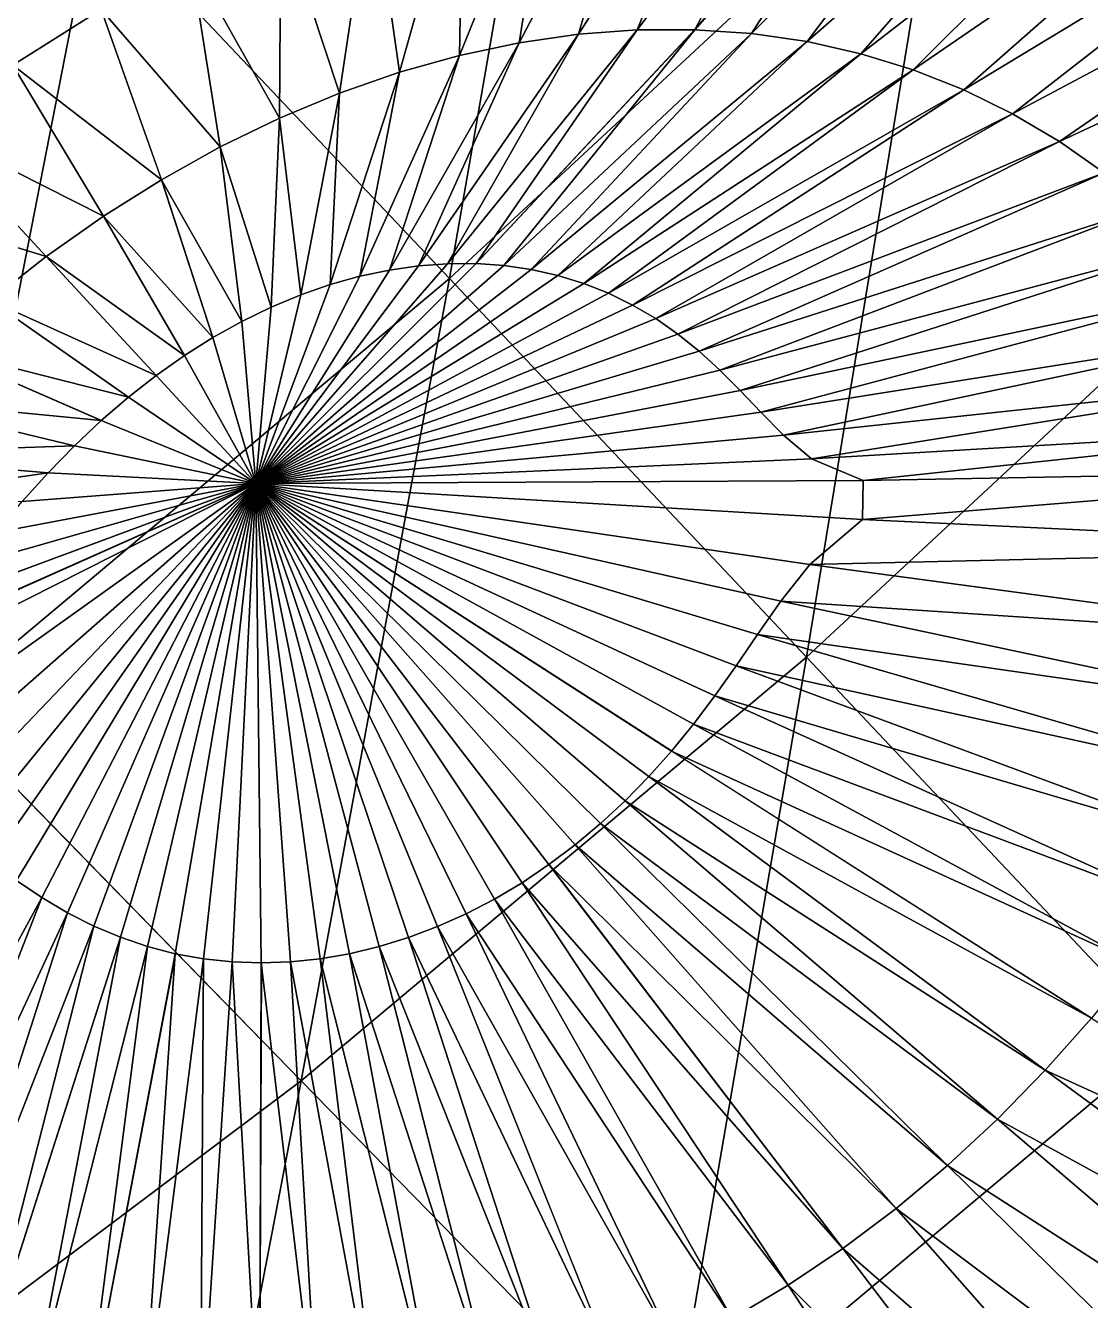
# Model space of a CAD drawing. Extents: x -232 to 179, y -162 to 161.
# Drawn here: x 91.35 to 101.9, y -105.93 to -93.3 of the extents above; entities that cross this region are included whole.
import ezdxf

# ---------------------------------------------------------------- set-up
doc = ezdxf.new("R2010")
doc.units = 0
doc.header["$MEASUREMENT"] = 0

msp = doc.modelspace()

# ---------------------------------------------------------------- linework, layer by layer
for points in [[(103.92757, -95.062164, -646.03925), (105.17738, -86.41623, -653.92737), (100.45252, -91.2535, -654.11), (100.45262, -91.2534, -654.1098599999999)], [(95.55118, -95.80376, -654.0285), (96.998634, -87.48229, -661.9869), (92.03923, -92.08645, -661.9045), (92.03933, -92.08635, -661.90436)], [(96.998634, -87.48229, -661.9869), (95.55118, -95.80376, -654.0285), (100.45252, -91.2535, -654.11), (100.45262, -91.2534, -654.1098599999999)], [(88.54777, -88.39488, -669.60406), (86.9055, -96.388275, -661.5502299999999), (92.03923, -92.08645, -661.9045), (92.03933, -92.08635, -661.90436)], [(97.41099, -93.33999, -519.8845), (98.38784, -90.944885, -515.7180000000001), (99.27242, -90.878784, -516.17017), (99.27252, -90.878685, -516.1700400000001)], [(99.27242, -90.878784, -516.17017), (97.983475, -93.33774, -520.20056), (97.41099, -93.33999, -519.8845), (97.41109, -93.33989, -519.8844)], [(97.983475, -93.33774, -520.20056), (99.27242, -90.878784, -516.17017), (100.143745, -90.87536, -516.65125), (100.143845, -90.87526, -516.6511)], [(100.143745, -90.87536, -516.65125), (98.54518, -93.376526, -520.5344), (97.983475, -93.33774, -520.20056), (97.983574, -93.33764000000001, -520.2004400000001)], [(98.54518, -93.376526, -520.5344), (100.143745, -90.87536, -516.65125), (100.99865, -90.934395, -517.1594), (100.99875, -90.934296, -517.1593)], [(100.99865, -90.934395, -517.1594), (99.09415, -93.45607, -520.8849), (98.54518, -93.376526, -520.5344), (98.54528, -93.37643, -520.5343)], [(99.09415, -93.45607, -520.8849), (100.99865, -90.934395, -517.1594), (101.83416, -91.05545, -517.69275), (101.83426, -91.05535, -517.6926)], [(96.82978, -93.38342, -519.5874), (97.49325, -91.07366, -515.2966299999999), (98.38784, -90.944885, -515.7180000000001), (98.38794, -90.944786, -515.7179)], [(98.38784, -90.944885, -515.7180000000001), (97.41099, -93.33999, -519.8845), (96.82978, -93.38342, -519.5874), (96.82988, -93.38332, -519.5873)], [(101.83416, -91.05545, -517.69275), (99.62857, -93.57591, -521.2506), (99.09415, -93.45607, -520.8849), (99.094246, -93.45597, -520.88477)], [(99.62857, -93.57591, -521.2506), (101.83416, -91.05545, -517.69275), (102.64754, -91.237854, -518.2493), (102.64764, -91.237755, -518.2492)], [(96.242, -93.46803, -519.31055), (96.59198, -91.26491, -514.9078), (97.49325, -91.07366, -515.2966299999999), (97.49335, -91.07356, -515.2965)], [(97.49325, -91.07366, -515.2966299999999), (96.82978, -93.38342, -519.5874), (96.242, -93.46803, -519.31055), (96.24209599999999, -93.46793000000001, -519.3104)], [(99.08978, -99.55341999999999, -645.9588), (100.45252, -91.2535, -654.11), (95.55118, -95.80376, -654.0285), (95.55128, -95.80366, -654.0284)], [(95.64983000000001, -93.59369000000001, -519.05505), (95.68736, -91.51819, -514.553), (96.59198, -91.26491, -514.9078), (96.59208000000001, -91.26481, -514.90765)], [(96.59198, -91.26491, -514.9078), (96.242, -93.46803, -519.31055), (95.64983000000001, -93.59369000000001, -519.05505), (95.64993, -93.59359, -519.05493)], [(100.45252, -91.2535, -654.11), (99.08978, -99.55341999999999, -645.9588), (103.92757, -95.062164, -646.03925), (103.927666, -95.062065, -646.0391)], [(102.64754, -91.237854, -518.2493), (100.146866, -93.73549, -521.6304), (99.62857, -93.57591, -521.2506), (99.62867, -93.57581, -521.2505)], [(100.146866, -93.73549, -521.6304), (102.64754, -91.237854, -518.2493), (103.43638, -91.48073000000001, -518.8274), (103.43648, -91.48063, -518.8273)], [(95.05546, -93.7601, -518.8219), (94.78269, -91.83289, -514.2337), (95.68736, -91.51819, -514.553), (95.68746, -91.51809, -514.55286)], [(95.68736, -91.51819, -514.553), (95.64983000000001, -93.59369000000001, -519.05505), (95.05546, -93.7601, -518.8219), (95.05556, -93.76, -518.8218)], [(103.43638, -91.48073000000001, -518.8274), (100.64773, -93.93406999999999, -522.0231), (100.146866, -93.73549, -521.6304), (100.146965, -93.73539, -521.63025)], [(100.64773, -93.93406999999999, -522.0231), (103.43638, -91.48073000000001, -518.8274), (104.19868, -91.78296, -519.42505), (104.19878, -91.78286, -519.4249)], [(104.19868, -91.78296, -519.42505), (101.13023, -94.170784, -522.42773), (100.64773, -93.93406999999999, -522.0231), (100.64783, -93.93397, -522.02295)], [(101.13023, -94.170784, -522.42773), (104.19868, -91.78296, -519.42505), (104.93304, -92.14323399999999, -520.0409), (104.933136, -92.143135, -520.0408)], [(94.46106, -93.96688, -518.6122), (93.88117, -92.20824, -513.9513), (94.78269, -91.83289, -514.2337), (94.78279, -91.83279399999999, -514.2336)], [(94.78269, -91.83289, -514.2337), (95.05546, -93.7601, -518.8219), (94.46106, -93.96688, -518.6122), (94.46115999999999, -93.96678, -518.6120599999999)], [(90.22428000000001, -92.066696, -508.63367), (92.09949, -93.136986, -513.5016), (91.224594, -93.68822, -513.3358), (91.22469, -93.68812, -513.3357)], [(90.477554, -100.05522, -653.6784700000001), (92.03923, -92.08645, -661.9045), (86.9055, -96.388275, -661.5502299999999), (86.9056, -96.388176, -661.5501)], [(92.03923, -92.08645, -661.9045), (90.477554, -100.05522, -653.6784700000001), (95.55118, -95.80376, -654.0285), (95.55128, -95.80366, -654.0284)], [(104.93304, -92.14323399999999, -520.0409), (101.59399, -94.44463, -522.8435), (101.13023, -94.170784, -522.42773), (101.13033, -94.17068499999999, -522.4276)], [(101.59399, -94.44463, -522.8435), (104.93304, -92.14323399999999, -520.0409), (105.63886, -92.56003, -520.67365), (105.63896, -92.55993000000001, -520.6735)], [(93.86872, -94.21349000000001, -518.42664), (92.98583, -92.64329000000001, -513.707), (93.88117, -92.20824, -513.9513), (93.88127, -92.20814, -513.9512)], [(93.88117, -92.20824, -513.9513), (94.46106, -93.96688, -518.6122), (93.86872, -94.21349000000001, -518.42664), (93.86882, -94.213394, -518.4265)], [(105.63886, -92.56003, -520.67365), (102.03937, -94.75448, -523.2699), (101.59399, -94.44463, -522.8435), (101.594086, -94.44453399999999, -522.8434)], [(93.28045, -94.49934, -518.2661), (92.09949, -93.136986, -513.5016), (92.98583, -92.64329000000001, -513.707), (92.98593000000001, -92.64319, -513.70685)], [(92.98583, -92.64329000000001, -513.707), (93.86872, -94.21349000000001, -518.42664), (93.28045, -94.49934, -518.2661), (93.28055, -94.49924, -518.266)], [(92.69808, -94.823715, -518.1311), (91.224594, -93.68822, -513.3358), (92.09949, -93.136986, -513.5016), (92.09959, -93.13689000000001, -513.50146)], [(92.09949, -93.136986, -513.5016), (93.28045, -94.49934, -518.2661), (92.69808, -94.823715, -518.1311), (92.69818000000001, -94.823616, -518.131)], [(95.53236, -95.65599, -523.6195700000001), (96.82978, -93.38342, -519.5874), (97.41099, -93.33999, -519.8845), (97.41109, -93.33989, -519.8844)], [(97.41099, -93.33999, -519.8845), (95.81465, -95.65488, -523.7754), (95.53236, -95.65599, -523.6195700000001), (95.532455, -95.65589, -523.61945)], [(95.81465, -95.65488, -523.7754), (97.41099, -93.33999, -519.8845), (97.983475, -93.33774, -520.20056), (97.983574, -93.33764000000001, -520.2004400000001)], [(97.983475, -93.33774, -520.20056), (96.09161999999999, -95.67399999999999, -523.94006), (95.81465, -95.65488, -523.7754), (95.81475, -95.65478, -523.77527)], [(96.09161999999999, -95.67399999999999, -523.94006), (97.983475, -93.33774, -520.20056), (98.54518, -93.376526, -520.5344), (98.54528, -93.37643, -520.5343)], [(94.95594, -95.71913, -523.33655), (95.64983000000001, -93.59369000000001, -519.05505), (96.242, -93.46803, -519.31055), (96.24209599999999, -93.46793000000001, -519.3104)], [(96.242, -93.46803, -519.31055), (95.24577, -95.67741, -523.4731), (94.95594, -95.71913, -523.33655), (94.95604, -95.71903, -523.3364)], [(95.24577, -95.67741, -523.4731), (96.242, -93.46803, -519.31055), (96.82978, -93.38342, -519.5874), (96.82988, -93.38332, -519.5873)], [(96.82978, -93.38342, -519.5874), (95.53236, -95.65599, -523.6195700000001), (95.24577, -95.67741, -523.4731), (95.24587, -95.67730999999999, -523.47296)], [(98.54518, -93.376526, -520.5344), (96.36231, -95.71323000000001, -524.11285), (96.09161999999999, -95.67399999999999, -523.94006), (96.09172, -95.67390400000001, -523.9399400000001)], [(96.36231, -95.71323000000001, -524.11285), (98.54518, -93.376526, -520.5344), (99.09415, -93.45607, -520.8849), (99.094246, -93.45597, -520.88477)], [(99.09415, -93.45607, -520.8849), (96.62583000000001, -95.77232, -524.29315), (96.36231, -95.71323000000001, -524.11285), (96.36241, -95.71313, -524.1127299999999)], [(96.62583000000001, -95.77232, -524.29315), (99.09415, -93.45607, -520.8849), (99.62857, -93.57591, -521.2506), (99.62867, -93.57581, -521.2505)], [(94.66395, -95.78109, -523.2106), (95.05546, -93.7601, -518.8219), (95.64983000000001, -93.59369000000001, -519.05505), (95.64993, -93.59359, -519.05493)], [(95.64983000000001, -93.59369000000001, -519.05505), (94.95594, -95.71913, -523.33655), (94.66395, -95.78109, -523.2106), (94.66405, -95.78099, -523.21045)], [(99.62857, -93.57591, -521.2506), (96.8814, -95.85100600000001, -524.48047), (96.62583000000001, -95.77232, -524.29315), (96.62593000000001, -95.772224, -524.293)], [(96.8814, -95.85100600000001, -524.48047), (99.62857, -93.57591, -521.2506), (100.146866, -93.73549, -521.6304), (100.146965, -93.73539, -521.63025)], [(92.123245, -95.1859, -518.0222), (90.363174, -94.29587, -513.21027), (91.224594, -93.68822, -513.3358), (91.22469, -93.68812, -513.3357)], [(91.224594, -93.68822, -513.3358), (92.69808, -94.823715, -518.1311), (92.123245, -95.1859, -518.0222), (92.12334399999999, -95.1858, -518.0221)], [(94.37086500000001, -95.86314399999999, -523.0956), (94.46106, -93.96688, -518.6122), (95.05546, -93.7601, -518.8219), (95.05556, -93.76, -518.8218)], [(95.05546, -93.7601, -518.8219), (94.66395, -95.78109, -523.2106), (94.37086500000001, -95.86314399999999, -523.0956), (94.370964, -95.863045, -523.09546)], [(100.146866, -93.73549, -521.6304), (97.12836999999999, -95.94893, -524.6741), (96.8814, -95.85100600000001, -524.48047), (96.8815, -95.85091, -524.48035)], [(97.12836999999999, -95.94893, -524.6741), (100.146866, -93.73549, -521.6304), (100.64773, -93.93406999999999, -522.0231), (100.64783, -93.93397, -522.02295)], [(94.07777, -95.9651, -522.9922), (93.86872, -94.21349000000001, -518.42664), (94.46106, -93.96688, -518.6122), (94.46115999999999, -93.96678, -518.6120599999999)], [(94.46106, -93.96688, -518.6122), (94.37086500000001, -95.86314399999999, -523.0956), (94.07777, -95.9651, -522.9922), (94.077866, -95.96500400000001, -522.99207)], [(100.64773, -93.93406999999999, -522.0231), (97.366295, -96.06565, -524.8736), (97.12836999999999, -95.94893, -524.6741), (97.12847, -95.94883, -524.67395)], [(97.366295, -96.06565, -524.8736), (100.64773, -93.93406999999999, -522.0231), (101.13023, -94.170784, -522.42773), (101.13033, -94.17068499999999, -522.4276)], [(93.78569, -96.08671, -522.9007), (93.28045, -94.49934, -518.2661), (93.86872, -94.21349000000001, -518.42664), (93.86882, -94.213394, -518.4265)], [(93.86872, -94.21349000000001, -518.42664), (94.07777, -95.9651, -522.9922), (93.78569, -96.08671, -522.9007), (93.78579, -96.08661, -522.9006)], [(101.13023, -94.170784, -522.42773), (97.59496999999999, -96.20068, -525.0786), (97.366295, -96.06565, -524.8736), (97.366394, -96.06555, -524.8735)], [(97.59496999999999, -96.20068, -525.0786), (101.13023, -94.170784, -522.42773), (101.59399, -94.44463, -522.8435), (101.594086, -94.44453399999999, -522.8434)], [(91.55726, -95.585144, -517.9397), (89.51661, -94.95888000000001, -513.125), (90.363174, -94.29587, -513.21027), (90.36327, -94.29576999999999, -513.21014)], [(90.363174, -94.29587, -513.21027), (92.123245, -95.1859, -518.0222), (91.55726, -95.585144, -517.9397), (91.55736, -95.585045, -517.9396)], [(101.59399, -94.44463, -522.8435), (97.81458, -96.35346, -525.2889), (97.59496999999999, -96.20068, -525.0786), (97.59506999999999, -96.20058399999999, -525.0785)], [(97.81458, -96.35346, -525.2889), (101.59399, -94.44463, -522.8435), (102.03937, -94.75448, -523.2699), (102.03947, -94.75438, -523.2698)], [(93.49562, -96.22765, -522.8215299999999), (92.69808, -94.823715, -518.1311), (93.28045, -94.49934, -518.2661), (93.28055, -94.49924, -518.266)], [(93.28045, -94.49934, -518.2661), (93.78569, -96.08671, -522.9007), (93.49562, -96.22765, -522.8215299999999), (93.49571999999999, -96.227554, -522.8214)], [(93.20846, -96.3876, -522.755), (92.123245, -95.1859, -518.0222), (92.69808, -94.823715, -518.1311), (92.69818000000001, -94.823616, -518.131)], [(92.69808, -94.823715, -518.1311), (93.49562, -96.22765, -522.8215299999999), (93.20846, -96.3876, -522.755), (93.20855999999999, -96.387505, -522.7549)], [(102.03937, -94.75448, -523.2699), (98.0259, -96.52336, -525.50446), (97.81458, -96.35346, -525.2889), (97.81468000000001, -96.35336, -525.2887599999999)], [(98.0259, -96.52336, -525.50446), (102.03937, -94.75448, -523.2699), (102.46793, -95.09903, -523.70703), (102.46803, -95.09893000000001, -523.7069)], [(89.51661, -94.95888000000001, -513.125), (91.55726, -95.585144, -517.9397), (91.00103, -96.02077, -517.88367), (91.00113, -96.02067, -517.88354)], [(102.46793, -95.09903, -523.70703), (98.23063, -96.70964000000001, -525.7258), (98.0259, -96.52336, -525.50446), (98.02600000000001, -96.52326, -525.50433)], [(98.23063, -96.70964000000001, -525.7258), (102.46793, -95.09903, -523.70703), (102.88311, -95.4768, -524.15607), (102.88321, -95.4767, -524.15594)], [(102.66181, -103.34276, -637.6759), (103.92757, -95.062164, -646.03925), (99.08978, -99.55341999999999, -645.9588), (99.08988000000001, -99.55332, -645.9587)], [(92.92501, -96.56619, -522.7013), (91.55726, -95.585144, -517.9397), (92.123245, -95.1859, -518.0222), (92.12334399999999, -95.1858, -518.0221)], [(92.123245, -95.1859, -518.0222), (93.20846, -96.3876, -522.755), (92.92501, -96.56619, -522.7013), (92.92511, -96.56609, -522.7012)], [(102.88311, -95.4768, -524.15607), (98.432106, -96.9114, -525.9544), (98.23063, -96.70964000000001, -525.7258), (98.23073000000001, -96.70954, -525.7257)], [(98.432106, -96.9114, -525.9544), (102.88311, -95.4768, -524.15607), (103.29172, -95.88599, -524.6196), (103.29182, -95.88589, -524.6195)], [(92.64593, -96.76306, -522.6606), (91.00103, -96.02077, -517.88367), (91.55726, -95.585144, -517.9397), (91.55736, -95.585045, -517.9396)], [(91.55726, -95.585144, -517.9397), (92.92501, -96.56619, -522.7013), (92.64593, -96.76306, -522.6606), (92.64603000000001, -96.76295999999999, -522.66046)], [(93.63396, -97.83473000000001, -527.38086), (95.53236, -95.65599, -523.6195700000001), (95.81465, -95.65488, -523.7754), (95.81475, -95.65478, -523.77527)], [(93.63396, -97.83473000000001, -527.38086), (95.81465, -95.65488, -523.7754), (96.09161999999999, -95.67399999999999, -523.94006), (96.09172, -95.67390400000001, -523.9399400000001)], [(95.81465, -95.65488, -523.7754), (93.63396, -97.83473000000001, -527.38086), (93.63396, -97.83473000000001, -527.38086), (93.634056, -97.83463, -527.3807400000001)], [(93.63396, -97.83473000000001, -527.38086), (95.24577, -95.67741, -523.4731), (95.53236, -95.65599, -523.6195700000001), (95.532455, -95.65589, -523.61945)], [(95.53236, -95.65599, -523.6195700000001), (93.63396, -97.83473000000001, -527.38086), (93.63396, -97.83473000000001, -527.38086), (93.634056, -97.83463, -527.3807400000001)], [(93.63396, -97.83473000000001, -527.38086), (96.09161999999999, -95.67399999999999, -523.94006), (96.36231, -95.71323000000001, -524.11285), (96.36241, -95.71313, -524.1127299999999)], [(96.09161999999999, -95.67399999999999, -523.94006), (93.63396, -97.83473000000001, -527.38086), (93.63396, -97.83473000000001, -527.38086), (93.634056, -97.83463, -527.3807400000001)], [(93.63396, -97.83473000000001, -527.38086), (94.95594, -95.71913, -523.33655), (95.24577, -95.67741, -523.4731), (95.24587, -95.67730999999999, -523.47296)], [(95.24577, -95.67741, -523.4731), (93.63396, -97.83473000000001, -527.38086), (93.63396, -97.83473000000001, -527.38086), (93.634056, -97.83463, -527.3807400000001)], [(93.63396, -97.83473000000001, -527.38086), (96.36231, -95.71323000000001, -524.11285), (96.62583000000001, -95.77232, -524.29315), (96.62593000000001, -95.772224, -524.293)], [(96.36231, -95.71323000000001, -524.11285), (93.63396, -97.83473000000001, -527.38086), (93.63396, -97.83473000000001, -527.38086), (93.634056, -97.83463, -527.3807400000001)], [(93.63396, -97.83473000000001, -527.38086), (94.66395, -95.78109, -523.2106), (94.95594, -95.71913, -523.33655), (94.95604, -95.71903, -523.3364)], [(94.95594, -95.71913, -523.33655), (93.63396, -97.83473000000001, -527.38086), (93.63396, -97.83473000000001, -527.38086), (93.634056, -97.83463, -527.3807400000001)], [(94.08195, -103.749756, -645.6133), (95.55118, -95.80376, -654.0285), (90.477554, -100.05522, -653.6784700000001), (90.47765, -100.05512, -653.67834)], [(93.63396, -97.83473000000001, -527.38086), (96.62583000000001, -95.77232, -524.29315), (96.8814, -95.85100600000001, -524.48047), (96.8815, -95.85091, -524.48035)], [(96.62583000000001, -95.77232, -524.29315), (93.63396, -97.83473000000001, -527.38086), (93.63396, -97.83473000000001, -527.38086), (93.634056, -97.83463, -527.3807400000001)], [(93.63396, -97.83473000000001, -527.38086), (94.37086500000001, -95.86314399999999, -523.0956), (94.66395, -95.78109, -523.2106), (94.66405, -95.78099, -523.21045)], [(94.66395, -95.78109, -523.2106), (93.63396, -97.83473000000001, -527.38086), (93.63396, -97.83473000000001, -527.38086), (93.634056, -97.83463, -527.3807400000001)], [(93.63396, -97.83473000000001, -527.38086), (96.8814, -95.85100600000001, -524.48047), (97.12836999999999, -95.94893, -524.6741), (97.12847, -95.94883, -524.67395)], [(96.8814, -95.85100600000001, -524.48047), (93.63396, -97.83473000000001, -527.38086), (93.63396, -97.83473000000001, -527.38086), (93.634056, -97.83463, -527.3807400000001)], [(93.63396, -97.83473000000001, -527.38086), (94.07777, -95.9651, -522.9922), (94.37086500000001, -95.86314399999999, -523.0956), (94.370964, -95.863045, -523.09546)], [(94.37086500000001, -95.86314399999999, -523.0956), (93.63396, -97.83473000000001, -527.38086), (93.63396, -97.83473000000001, -527.38086), (93.634056, -97.83463, -527.3807400000001)], [(95.55118, -95.80376, -654.0285), (94.08195, -103.749756, -645.6133), (99.08978, -99.55341999999999, -645.9588), (99.08988000000001, -99.55332, -645.9587)], [(93.63396, -97.83473000000001, -527.38086), (97.12836999999999, -95.94893, -524.6741), (97.366295, -96.06565, -524.8736), (97.366394, -96.06555, -524.8735)], [(97.12836999999999, -95.94893, -524.6741), (93.63396, -97.83473000000001, -527.38086), (93.63396, -97.83473000000001, -527.38086), (93.634056, -97.83463, -527.3807400000001)], [(93.63396, -97.83473000000001, -527.38086), (93.78569, -96.08671, -522.9007), (94.07777, -95.9651, -522.9922), (94.077866, -95.96500400000001, -522.99207)], [(94.07777, -95.9651, -522.9922), (93.63396, -97.83473000000001, -527.38086), (93.63396, -97.83473000000001, -527.38086), (93.634056, -97.83463, -527.3807400000001)], [(103.29172, -95.88599, -524.6196), (98.63699, -97.12744, -526.1932), (98.432106, -96.9114, -525.9544), (98.43220500000001, -96.9113, -525.9543)], [(98.63699, -97.12744, -526.1932), (103.29172, -95.88599, -524.6196), (103.70723, -96.32411, -525.1038), (103.70733, -96.32401, -525.1037)], [(92.37165999999999, -96.97787, -522.63293), (90.45488, -96.49221999999999, -517.854), (91.00103, -96.02077, -517.88367), (91.00113, -96.02067, -517.88354)], [(91.00103, -96.02077, -517.88367), (92.64593, -96.76306, -522.6606), (92.37165999999999, -96.97787, -522.63293), (92.37176, -96.97776999999999, -522.6328)], [(93.63396, -97.83473000000001, -527.38086), (93.49562, -96.22765, -522.8215299999999), (93.78569, -96.08671, -522.9007), (93.78579, -96.08661, -522.9006)], [(93.63396, -97.83473000000001, -527.38086), (97.366295, -96.06565, -524.8736), (97.59496999999999, -96.20068, -525.0786), (97.59506999999999, -96.20058399999999, -525.0785)], [(97.366295, -96.06565, -524.8736), (93.63396, -97.83473000000001, -527.38086), (93.63396, -97.83473000000001, -527.38086), (93.634056, -97.83463, -527.3807400000001)], [(93.78569, -96.08671, -522.9007), (93.63396, -97.83473000000001, -527.38086), (93.63396, -97.83473000000001, -527.38086), (93.634056, -97.83463, -527.3807400000001)], [(93.63396, -97.83473000000001, -527.38086), (93.20846, -96.3876, -522.755), (93.49562, -96.22765, -522.8215299999999), (93.49571999999999, -96.227554, -522.8214)], [(93.49562, -96.22765, -522.8215299999999), (93.63396, -97.83473000000001, -527.38086), (93.63396, -97.83473000000001, -527.38086), (93.634056, -97.83463, -527.3807400000001)], [(93.63396, -97.83473000000001, -527.38086), (97.59496999999999, -96.20068, -525.0786), (97.81458, -96.35346, -525.2889), (97.81468000000001, -96.35336, -525.2887599999999)], [(97.59496999999999, -96.20068, -525.0786), (93.63396, -97.83473000000001, -527.38086), (93.63396, -97.83473000000001, -527.38086), (93.634056, -97.83463, -527.3807400000001)], [(93.63396, -97.83473000000001, -527.38086), (97.81458, -96.35346, -525.2889), (98.0259, -96.52336, -525.50446), (98.02600000000001, -96.52326, -525.50433)], [(97.81458, -96.35346, -525.2889), (93.63396, -97.83473000000001, -527.38086), (93.63396, -97.83473000000001, -527.38086), (93.634056, -97.83463, -527.3807400000001)], [(103.70723, -96.32411, -525.1038), (98.85967, -97.35563, -526.4488), (98.63699, -97.12744, -526.1932), (98.63709, -97.12734, -526.19305)], [(98.85967, -97.35563, -526.4488), (103.70723, -96.32411, -525.1038), (104.15883, -96.78689, -525.62225), (104.15893, -96.78679, -525.62213)], [(92.10235, -97.210335, -522.61835), (89.91826, -96.99918000000001, -517.85016), (90.45488, -96.49221999999999, -517.854), (90.45498, -96.49212, -517.8539)], [(90.45488, -96.49221999999999, -517.854), (92.37165999999999, -96.97787, -522.63293), (92.10235, -97.210335, -522.61835), (92.10245, -97.210236, -522.6182)], [(93.63396, -97.83473000000001, -527.38086), (92.92501, -96.56619, -522.7013), (93.20846, -96.3876, -522.755), (93.20855999999999, -96.387505, -522.7549)], [(93.20846, -96.3876, -522.755), (93.63396, -97.83473000000001, -527.38086), (93.63396, -97.83473000000001, -527.38086), (93.634056, -97.83463, -527.3807400000001)], [(93.63396, -97.83473000000001, -527.38086), (92.64593, -96.76306, -522.6606), (92.92501, -96.56619, -522.7013), (92.92511, -96.56609, -522.7012)], [(92.92501, -96.56619, -522.7013), (93.63396, -97.83473000000001, -527.38086), (93.63396, -97.83473000000001, -527.38086), (93.634056, -97.83463, -527.3807400000001)], [(93.63396, -97.83473000000001, -527.38086), (98.0259, -96.52336, -525.50446), (98.23063, -96.70964000000001, -525.7258), (98.23073000000001, -96.70954, -525.7257)], [(98.0259, -96.52336, -525.50446), (93.63396, -97.83473000000001, -527.38086), (93.63396, -97.83473000000001, -527.38086), (93.634056, -97.83463, -527.3807400000001)], [(93.63396, -97.83473000000001, -527.38086), (98.23063, -96.70964000000001, -525.7258), (98.432106, -96.9114, -525.9544), (98.43220500000001, -96.9113, -525.9543)], [(98.23063, -96.70964000000001, -525.7258), (93.63396, -97.83473000000001, -527.38086), (93.63396, -97.83473000000001, -527.38086), (93.634056, -97.83463, -527.3807400000001)], [(93.63396, -97.83473000000001, -527.38086), (92.37165999999999, -96.97787, -522.63293), (92.64593, -96.76306, -522.6606), (92.64603000000001, -96.76295999999999, -522.66046)], [(92.64593, -96.76306, -522.6606), (93.63396, -97.83473000000001, -527.38086), (93.63396, -97.83473000000001, -527.38086), (93.634056, -97.83463, -527.3807400000001)], [(104.15883, -96.78689, -525.62225), (99.13838, -97.59047, -526.7394), (98.85967, -97.35563, -526.4488), (98.85977, -97.35553, -526.44867)], [(99.13838, -97.59047, -526.7394), (104.15883, -96.78689, -525.62225), (104.72405, -97.263145, -526.2115), (104.72415, -97.26305, -526.21136)], [(91.837746, -97.46030999999999, -522.61646), (89.38936, -97.54182, -517.8713), (89.91826, -96.99918000000001, -517.85016), (89.91835999999999, -96.999084, -517.85004)], [(89.91826, -96.99918000000001, -517.85016), (92.10235, -97.210335, -522.61835), (91.837746, -97.46030999999999, -522.61646), (91.837845, -97.46021, -522.61633)], [(93.63396, -97.83473000000001, -527.38086), (92.10235, -97.210335, -522.61835), (92.37165999999999, -96.97787, -522.63293), (92.37176, -96.97776999999999, -522.6328)], [(92.37165999999999, -96.97787, -522.63293), (93.63396, -97.83473000000001, -527.38086), (93.63396, -97.83473000000001, -527.38086), (93.634056, -97.83463, -527.3807400000001)], [(93.63395, -97.83473000000001, -527.38086), (98.432106, -96.9114, -525.9544), (98.63699, -97.12744, -526.1932), (98.63709, -97.12734, -526.19305)], [(98.432106, -96.9114, -525.9544), (93.63395, -97.83473000000001, -527.38086), (93.63396, -97.83473000000001, -527.38086), (93.634056, -97.83463, -527.3807400000001)], [(93.63395, -97.83473000000001, -527.38086), (98.63699, -97.12744, -526.1932), (98.85967, -97.35563, -526.4488), (98.85977, -97.35553, -526.44867)], [(98.63699, -97.12744, -526.1932), (93.63395, -97.83473000000001, -527.38086), (93.63395, -97.83473000000001, -527.38086), (93.63405, -97.83463, -527.3807400000001)], [(93.63396, -97.83473000000001, -527.38086), (91.837746, -97.46030999999999, -522.61646), (92.10235, -97.210335, -522.61835), (92.10245, -97.210236, -522.6182)], [(92.10235, -97.210335, -522.61835), (93.63396, -97.83473000000001, -527.38086), (93.63396, -97.83473000000001, -527.38086), (93.634056, -97.83463, -527.3807400000001)], [(93.63395, -97.83473000000001, -527.38086), (98.85967, -97.35563, -526.4488), (99.13838, -97.59047, -526.7394), (99.13848, -97.59037, -526.73926)], [(98.85967, -97.35563, -526.4488), (93.63395, -97.83473000000001, -527.38086), (93.63395, -97.83473000000001, -527.38086), (93.63405, -97.83463, -527.3807400000001)], [(104.72405, -97.263145, -526.2115), (99.648895, -97.802376, -527.1451400000001), (99.13838, -97.59047, -526.7394), (99.13848, -97.59037, -526.73926)], [(99.648895, -97.802376, -527.1451400000001), (104.72405, -97.263145, -526.2115), (105.75939, -97.692894, -527.0344), (105.75949, -97.69279499999999, -527.0343)], [(89.38936, -97.54182, -517.8713), (91.837746, -97.46030999999999, -522.61646), (91.57695, -97.72788, -522.6268299999999), (91.57705, -97.72778000000001, -522.6267)], [(93.63396, -97.83473000000001, -527.38086), (91.57695, -97.72788, -522.6268299999999), (91.837746, -97.46030999999999, -522.61646), (91.837845, -97.46021, -522.61633)], [(91.837746, -97.46030999999999, -522.61646), (93.63396, -97.83473000000001, -527.38086), (93.63396, -97.83473000000001, -527.38086), (93.634056, -97.83463, -527.3807400000001)], [(91.57695, -97.72788, -522.6268299999999), (88.86433000000001, -98.12101, -517.9157), (89.38936, -97.54182, -517.8713), (89.38946, -97.54172, -517.87115)], [(93.63395, -97.83473000000001, -527.38086), (99.13838, -97.59047, -526.7394), (99.648895, -97.802376, -527.1451400000001), (99.64899399999999, -97.80228000000001, -527.145)], [(99.13838, -97.59047, -526.7394), (93.63395, -97.83473000000001, -527.38086), (93.63395, -97.83473000000001, -527.38086), (93.63405, -97.83463, -527.3807400000001)], [(88.86433000000001, -98.12101, -517.9157), (91.57695, -97.72788, -522.6268299999999), (91.31806, -98.01348, -522.6487400000001), (91.31815999999999, -98.01338, -522.6486)], [(93.63396, -97.83473000000001, -527.38086), (91.31806, -98.01348, -522.6487400000001), (91.57695, -97.72788, -522.6268299999999), (91.57705, -97.72778000000001, -522.6267)], [(91.57695, -97.72788, -522.6268299999999), (93.63396, -97.83473000000001, -527.38086), (93.63396, -97.83473000000001, -527.38086), (93.634056, -97.83463, -527.3807400000001)], [(99.64303000000001, -98.191025, -527.367), (105.75939, -97.692894, -527.0344), (105.74749, -98.48108, -527.4844400000001), (105.74759, -98.48098, -527.4843)], [(105.75939, -97.692894, -527.0344), (99.64303000000001, -98.191025, -527.367), (99.648895, -97.802376, -527.1451400000001), (99.64899399999999, -97.80228000000001, -527.145)], [(86.62096, -100.94699, -521.74396), (93.633965, -97.83473000000001, -527.38086), (93.633965, -97.83473000000001, -527.38086), (93.63405999999999, -97.83463, -527.3807400000001)], [(93.633965, -97.83473000000001, -527.38086), (89.64662, -100.67915, -523.2663), (86.62096, -100.94699, -521.74396), (86.62105600000001, -100.94689, -521.7438400000001)], [(93.633965, -97.83473000000001, -527.38086), (86.62096, -100.94699, -521.74396), (89.65926999999999, -99.84128, -522.7879), (89.65937, -99.84118000000001, -522.7878)], [(89.64662, -100.67915, -523.2663), (93.633965, -97.83473000000001, -527.38086), (93.633965, -97.83473000000001, -527.38086), (93.63405999999999, -97.83463, -527.3807400000001)], [(93.633965, -97.83473000000001, -527.38086), (90.13005, -100.91375, -523.67017), (89.64662, -100.67915, -523.2663), (89.64672, -100.679054, -523.2662)], [(89.65926999999999, -99.84128, -522.7879), (93.633965, -97.83473000000001, -527.38086), (93.633965, -97.83473000000001, -527.38086), (93.63405999999999, -97.83463, -527.3807400000001)], [(93.633965, -97.83473000000001, -527.38086), (89.65926999999999, -99.84128, -522.7879), (90.15312, -99.385315, -522.7976), (90.15321999999999, -99.385216, -522.7975)], [(90.13005, -100.91375, -523.67017), (93.633965, -97.83473000000001, -527.38086), (93.633965, -97.83473000000001, -527.38086), (93.63405999999999, -97.83463, -527.3807400000001)], [(93.633965, -97.83473000000001, -527.38086), (90.46479000000001, -101.1488, -523.99194), (90.13005, -100.91375, -523.67017), (90.13015, -100.91365, -523.6700400000001)], [(90.15312, -99.385315, -522.7976), (93.633965, -97.83473000000001, -527.38086), (93.633965, -97.83473000000001, -527.38086), (93.63405999999999, -97.83463, -527.3807400000001)], [(93.633965, -97.83473000000001, -527.38086), (90.15312, -99.385315, -522.7976), (90.497284, -98.99648, -522.7632), (90.49738, -98.99638, -522.76306)], [(90.46479000000001, -101.1488, -523.99194), (93.633965, -97.83473000000001, -527.38086), (93.633965, -97.83473000000001, -527.38086), (93.63405999999999, -97.83463, -527.3807400000001)], [(93.633965, -97.83473000000001, -527.38086), (90.74723, -101.371086, -524.2773), (90.46479000000001, -101.1488, -523.99194), (90.46489, -101.148705, -523.9918)], [(90.497284, -98.99648, -522.7632), (93.633965, -97.83473000000001, -527.38086), (93.633965, -97.83473000000001, -527.38086), (93.63405999999999, -97.83463, -527.3807400000001)], [(93.633965, -97.83473000000001, -527.38086), (90.497284, -98.99648, -522.7632), (90.78839, -98.64429, -522.7205), (90.78849, -98.64419000000001, -522.7204)], [(90.74723, -101.371086, -524.2773), (93.633965, -97.83473000000001, -527.38086), (93.633965, -97.83473000000001, -527.38086), (93.63405999999999, -97.83463, -527.3807400000001)], [(93.633965, -97.83473000000001, -527.38086), (91.00828, -101.57711, -524.5414), (90.74723, -101.371086, -524.2773), (90.74733, -101.37099, -524.27716)], [(90.78839, -98.64429, -522.7205), (93.633965, -97.83473000000001, -527.38086), (93.633965, -97.83473000000001, -527.38086), (93.63405999999999, -97.83463, -527.3807400000001)], [(93.633965, -97.83473000000001, -527.38086), (90.78839, -98.64429, -522.7205), (91.05747, -98.31819, -522.6808), (91.05757, -98.31809, -522.68066)], [(91.00828, -101.57711, -524.5414), (93.633965, -97.83473000000001, -527.38086), (93.633965, -97.83473000000001, -527.38086), (93.63405999999999, -97.83463, -527.3807400000001)], [(93.633965, -97.83473000000001, -527.38086), (91.26142, -101.76546, -524.7908), (91.00828, -101.57711, -524.5414), (91.00838, -101.57701, -524.54126)], [(91.05747, -98.31819, -522.6808), (93.63396, -97.83473000000001, -527.38086), (93.633965, -97.83473000000001, -527.38086), (93.63405999999999, -97.83463, -527.3807400000001)], [(93.63396, -97.83473000000001, -527.38086), (91.05747, -98.31819, -522.6808), (91.31806, -98.01348, -522.6487400000001), (91.31815999999999, -98.01338, -522.6486)], [(91.26142, -101.76546, -524.7908), (93.633965, -97.83473000000001, -527.38086), (93.63396, -97.83473000000001, -527.38086), (93.634056, -97.83463, -527.3807400000001)], [(93.63396, -97.83473000000001, -527.38086), (91.513435, -101.935326, -525.02893), (91.26142, -101.76546, -524.7908), (91.26151999999999, -101.76536, -524.79065)], [(91.31806, -98.01348, -522.6487400000001), (93.63396, -97.83473000000001, -527.38086), (93.63396, -97.83473000000001, -527.38086), (93.634056, -97.83463, -527.3807400000001)], [(91.513435, -101.935326, -525.02893), (93.63396, -97.83473000000001, -527.38086), (93.63396, -97.83473000000001, -527.38086), (93.634056, -97.83463, -527.3807400000001)], [(93.63396, -97.83473000000001, -527.38086), (91.767914, -102.08618, -525.2574), (91.513435, -101.935326, -525.02893), (91.513535, -101.93523, -525.0288)], [(91.767914, -102.08618, -525.2574), (93.63396, -97.83473000000001, -527.38086), (93.63396, -97.83473000000001, -527.38086), (93.634056, -97.83463, -527.3807400000001)], [(93.63396, -97.83473000000001, -527.38086), (92.026764, -102.2176, -525.47705), (91.767914, -102.08618, -525.2574), (91.76801, -102.08608, -525.25726)], [(92.026764, -102.2176, -525.47705), (93.63396, -97.83473000000001, -527.38086), (93.63396, -97.83473000000001, -527.38086), (93.634056, -97.83463, -527.3807400000001)], [(93.63396, -97.83473000000001, -527.38086), (92.29087, -102.32924, -525.6881), (92.026764, -102.2176, -525.47705), (92.02686, -102.2175, -525.4769)], [(92.29087, -102.32924, -525.6881), (93.63396, -97.83473000000001, -527.38086), (93.63396, -97.83473000000001, -527.38086), (93.634056, -97.83463, -527.3807400000001)], [(93.63396, -97.83473000000001, -527.38086), (92.56052, -102.42084, -525.8907), (92.29087, -102.32924, -525.6881), (92.29097, -102.32914, -525.688)], [(92.56052, -102.42084, -525.8907), (93.63396, -97.83473000000001, -527.38086), (93.63396, -97.83473000000001, -527.38086), (93.634056, -97.83463, -527.3807400000001)], [(93.63396, -97.83473000000001, -527.38086), (92.83555600000001, -102.492195, -526.0845), (92.56052, -102.42084, -525.8907), (92.56061600000001, -102.42074, -525.8905599999999)], [(92.83555600000001, -102.492195, -526.0845), (93.63396, -97.83473000000001, -527.38086), (93.63396, -97.83473000000001, -527.38086), (93.634056, -97.83463, -527.3807400000001)], [(93.63396, -97.83473000000001, -527.38086), (93.11553, -102.54316, -526.2692), (92.83555600000001, -102.492195, -526.0845), (92.835655, -102.492096, -526.08435)], [(93.11553, -102.54316, -526.2692), (93.63396, -97.83473000000001, -527.38086), (93.63396, -97.83473000000001, -527.38086), (93.634056, -97.83463, -527.3807400000001)], [(93.63396, -97.83473000000001, -527.38086), (93.39981999999999, -102.57367, -526.4445), (93.11553, -102.54316, -526.2692), (93.11563000000001, -102.54306, -526.2691)], [(93.39981999999999, -102.57367, -526.4445), (93.63396, -97.83473000000001, -527.38086), (93.63396, -97.83473000000001, -527.38086), (93.634056, -97.83463, -527.3807400000001)], [(93.63396, -97.83473000000001, -527.38086), (93.687614, -102.583725, -526.6099), (93.39981999999999, -102.57367, -526.4445), (93.39992, -102.57357, -526.4444)], [(93.63395, -97.83473000000001, -527.38086), (99.648895, -97.802376, -527.1451400000001), (99.64303000000001, -98.191025, -527.367), (99.64313, -98.190926, -527.3669)], [(99.648895, -97.802376, -527.1451400000001), (93.63395, -97.83473000000001, -527.38086), (93.63395, -97.83473000000001, -527.38086), (93.63405, -97.83463, -527.3807400000001)], [(98.60374, -99.330574, -527.4509), (93.63396, -97.83473000000001, -527.38086), (93.63395, -97.83473000000001, -527.38086), (93.63405, -97.83463, -527.3807400000001)], [(98.834854, -98.999596, -527.3873), (93.63395, -97.83473000000001, -527.38086), (93.63395, -97.83473000000001, -527.38086), (93.63405, -97.83463, -527.3807400000001)], [(99.12259, -98.63646, -527.33655), (93.63395, -97.83473000000001, -527.38086), (93.63395, -97.83473000000001, -527.38086), (93.63405, -97.83463, -527.3807400000001)], [(99.64303000000001, -98.191025, -527.367), (93.63395, -97.83473000000001, -527.38086), (93.63395, -97.83473000000001, -527.38086), (93.63405, -97.83463, -527.3807400000001)], [(93.63395, -97.83473000000001, -527.38086), (98.834854, -98.999596, -527.3873), (98.60374, -99.330574, -527.4509), (98.603836, -99.330475, -527.4508)], [(93.63395, -97.83473000000001, -527.38086), (99.12259, -98.63646, -527.33655), (98.834854, -98.999596, -527.3873), (98.83495, -98.9995, -527.3872)], [(93.63395, -97.83473000000001, -527.38086), (99.64303000000001, -98.191025, -527.367), (99.12259, -98.63646, -527.33655), (99.12269, -98.63636, -527.3364)], [(93.687614, -102.583725, -526.6099), (93.63396, -97.83473000000001, -527.38086), (93.63396, -97.83473000000001, -527.38086), (93.634056, -97.83463, -527.3807400000001)], [(93.97801, -102.573395, -526.7649), (93.63396, -97.83473000000001, -527.38086), (93.63396, -97.83473000000001, -527.38086), (93.634056, -97.83463, -527.3807400000001)], [(94.27003, -102.54282, -526.9091), (93.63396, -97.83473000000001, -527.38086), (93.63396, -97.83473000000001, -527.38086), (93.634056, -97.83463, -527.3807400000001)], [(94.56264, -102.49222, -527.0419999999999), (93.63396, -97.83473000000001, -527.38086), (93.63396, -97.83473000000001, -527.38086), (93.634056, -97.83463, -527.3807400000001)], [(94.85476, -102.42187, -527.1632), (93.63396, -97.83473000000001, -527.38086), (93.63396, -97.83473000000001, -527.38086), (93.634056, -97.83463, -527.3807400000001)], [(95.14531, -102.33212, -527.27234), (93.63396, -97.83473000000001, -527.38086), (93.63396, -97.83473000000001, -527.38086), (93.634056, -97.83463, -527.3807400000001)], [(95.43321999999999, -102.22341, -527.36896), (93.63396, -97.83473000000001, -527.38086), (93.63396, -97.83473000000001, -527.38086), (93.634056, -97.83463, -527.3807400000001)], [(95.717415, -102.09621, -527.4528), (93.63396, -97.83473000000001, -527.38086), (93.63396, -97.83473000000001, -527.38086), (93.634056, -97.83463, -527.3807400000001)], [(95.996864, -101.95105, -527.5237), (93.63396, -97.83473000000001, -527.38086), (93.63396, -97.83473000000001, -527.38086), (93.634056, -97.83463, -527.3807400000001)], [(96.2706, -101.788506, -527.5813), (93.63396, -97.83473000000001, -527.38086), (93.63396, -97.83473000000001, -527.38086), (93.634056, -97.83463, -527.3807400000001)], [(96.53772, -101.609215, -527.6255), (93.63396, -97.83473000000001, -527.38086), (93.63396, -97.83473000000001, -527.38086), (93.634056, -97.83463, -527.3807400000001)], [(96.79742399999999, -101.41382, -527.6563), (93.63396, -97.83473000000001, -527.38086), (93.63396, -97.83473000000001, -527.38086), (93.634056, -97.83463, -527.3807400000001)], [(97.04906, -101.20296, -527.67365), (93.63396, -97.83473000000001, -527.38086), (93.63396, -97.83473000000001, -527.38086), (93.634056, -97.83463, -527.3807400000001)], [(97.29214499999999, -100.97729, -527.67773), (93.63396, -97.83473000000001, -527.38086), (93.63396, -97.83473000000001, -527.38086), (93.634056, -97.83463, -527.3807400000001)], [(97.52648, -100.73737, -527.66864), (93.63396, -97.83473000000001, -527.38086), (93.63396, -97.83473000000001, -527.38086), (93.634056, -97.83463, -527.3807400000001)], [(97.752235, -100.48371, -527.64685), (93.63396, -97.83473000000001, -527.38086), (93.63396, -97.83473000000001, -527.38086), (93.634056, -97.83463, -527.3807400000001)], [(97.97015, -100.21659, -527.6129), (93.63396, -97.83473000000001, -527.38086), (93.63396, -97.83473000000001, -527.38086), (93.634056, -97.83463, -527.3807400000001)], [(98.18191999999999, -99.935974, -527.5678), (93.63396, -97.83473000000001, -527.38086), (93.63396, -97.83473000000001, -527.38086), (93.634056, -97.83463, -527.3807400000001)], [(98.3909, -99.641235, -527.5129400000001), (93.63396, -97.83473000000001, -527.38086), (93.63396, -97.83473000000001, -527.38086), (93.634056, -97.83463, -527.3807400000001)], [(93.63396, -97.83473000000001, -527.38086), (93.97801, -102.573395, -526.7649), (93.687614, -102.583725, -526.6099), (93.68771, -102.583626, -526.6098)], [(93.63396, -97.83473000000001, -527.38086), (94.27003, -102.54282, -526.9091), (93.97801, -102.573395, -526.7649), (93.97811, -102.573296, -526.7648)], [(93.63396, -97.83473000000001, -527.38086), (94.56264, -102.49222, -527.0419999999999), (94.27003, -102.54282, -526.9091), (94.27013000000001, -102.542725, -526.909)], [(93.63396, -97.83473000000001, -527.38086), (94.85476, -102.42187, -527.1632), (94.56264, -102.49222, -527.0419999999999), (94.56274, -102.49212, -527.0419)], [(93.63396, -97.83473000000001, -527.38086), (95.14531, -102.33212, -527.27234), (94.85476, -102.42187, -527.1632), (94.85486, -102.42177, -527.1631)], [(93.63396, -97.83473000000001, -527.38086), (95.43321999999999, -102.22341, -527.36896), (95.14531, -102.33212, -527.27234), (95.14541, -102.33202, -527.2722)], [(93.63396, -97.83473000000001, -527.38086), (95.717415, -102.09621, -527.4528), (95.43321999999999, -102.22341, -527.36896), (95.43332, -102.22331, -527.3688400000001)], [(93.63396, -97.83473000000001, -527.38086), (95.996864, -101.95105, -527.5237), (95.717415, -102.09621, -527.4528), (95.71751400000001, -102.09611, -527.4527)], [(93.63396, -97.83473000000001, -527.38086), (96.2706, -101.788506, -527.5813), (95.996864, -101.95105, -527.5237), (95.99696, -101.95095, -527.52356)], [(93.63396, -97.83473000000001, -527.38086), (96.53772, -101.609215, -527.6255), (96.2706, -101.788506, -527.5813), (96.2707, -101.78841, -527.5812)], [(93.63396, -97.83473000000001, -527.38086), (96.79742399999999, -101.41382, -527.6563), (96.53772, -101.609215, -527.6255), (96.53782, -101.609116, -527.62537)], [(93.63396, -97.83473000000001, -527.38086), (97.04906, -101.20296, -527.67365), (96.79742399999999, -101.41382, -527.6563), (96.79751999999999, -101.41372, -527.6562)], [(93.63396, -97.83473000000001, -527.38086), (97.29214499999999, -100.97729, -527.67773), (97.04906, -101.20296, -527.67365), (97.04916, -101.20286, -527.6735)], [(93.63396, -97.83473000000001, -527.38086), (97.52648, -100.73737, -527.66864), (97.29214499999999, -100.97729, -527.67773), (97.292244, -100.97719, -527.6776)], [(93.63396, -97.83473000000001, -527.38086), (97.752235, -100.48371, -527.64685), (97.52648, -100.73737, -527.66864), (97.52658000000001, -100.737274, -527.6685)], [(93.63396, -97.83473000000001, -527.38086), (97.97015, -100.21659, -527.6129), (97.752235, -100.48371, -527.64685), (97.752335, -100.48361, -527.6467)], [(93.63396, -97.83473000000001, -527.38086), (98.18191999999999, -99.935974, -527.5678), (97.97015, -100.21659, -527.6129), (97.97025, -100.21649, -527.6128)], [(93.63396, -97.83473000000001, -527.38086), (98.3909, -99.641235, -527.5129400000001), (98.18191999999999, -99.935974, -527.5678), (98.18202, -99.935875, -527.5677)], [(93.63396, -97.83473000000001, -527.38086), (98.60374, -99.330574, -527.4509), (98.3909, -99.641235, -527.5129400000001), (98.391, -99.641136, -527.5128)], [(105.74749, -98.48108, -527.4844400000001), (99.12259, -98.63646, -527.33655), (99.64303000000001, -98.191025, -527.367), (99.64313, -98.190926, -527.3669)], [(99.12259, -98.63646, -527.33655), (105.74749, -98.48108, -527.4844400000001), (104.69203, -99.38441999999999, -527.42255), (104.69213, -99.38432, -527.4224)], [(104.69203, -99.38441999999999, -527.42255), (98.834854, -98.999596, -527.3873), (99.12259, -98.63646, -527.33655), (99.12269, -98.63636, -527.3364)], [(104.1085, -100.12087, -527.52563), (98.60374, -99.330574, -527.4509), (98.834854, -98.999596, -527.3873), (98.83495, -98.9995, -527.3872)], [(98.834854, -98.999596, -527.3873), (104.69203, -99.38441999999999, -527.42255), (104.1085, -100.12087, -527.52563), (104.1086, -100.12077, -527.5255)], [(103.639786, -100.79211, -527.6546599999999), (98.3909, -99.641235, -527.5129400000001), (98.60374, -99.330574, -527.4509), (98.603836, -99.330475, -527.4508)], [(98.60374, -99.330574, -527.4509), (104.1085, -100.12087, -527.52563), (103.639786, -100.79211, -527.6546599999999), (103.639885, -100.79201, -527.65454)], [(97.72572, -107.47897, -637.3353), (99.08978, -99.55341999999999, -645.9588), (94.08195, -103.749756, -645.6133), (94.08205, -103.74966, -645.61316)], [(99.08978, -99.55341999999999, -645.9588), (97.72572, -107.47897, -637.3353), (102.66181, -103.34276, -637.6759), (102.66191, -103.34266, -637.6758)], [(103.208145, -101.422134, -527.7803), (98.18191999999999, -99.935974, -527.5678), (98.3909, -99.641235, -527.5129400000001), (98.391, -99.641136, -527.5128)], [(98.3909, -99.641235, -527.5129400000001), (103.639786, -100.79211, -527.6546599999999), (103.208145, -101.422134, -527.7803), (103.208244, -101.422035, -527.78015)], [(102.78434, -102.01987, -527.8916), (97.97015, -100.21659, -527.6129), (98.18191999999999, -99.935974, -527.5678), (98.18202, -99.935875, -527.5677)], [(98.18191999999999, -99.935974, -527.5678), (103.208145, -101.422134, -527.7803), (102.78434, -102.01987, -527.8916), (102.78444, -102.01977, -527.8915)], [(90.477554, -100.05522, -653.6784700000001), (88.91344000000001, -107.63849, -645.0005), (94.08195, -103.749756, -645.6133), (94.08205, -103.74966, -645.61316)], [(102.354866, -102.58896, -527.98315), (97.752235, -100.48371, -527.64685), (97.97015, -100.21659, -527.6129), (97.97025, -100.21649, -527.6128)], [(97.97015, -100.21659, -527.6129), (102.78434, -102.01987, -527.8916), (102.354866, -102.58896, -527.98315), (102.354965, -102.58886, -527.98303)], [(101.912926, -103.130684, -528.0519400000001), (97.52648, -100.73737, -527.66864), (97.752235, -100.48371, -527.64685), (97.752335, -100.48361, -527.6467)], [(97.752235, -100.48371, -527.64685), (102.354866, -102.58896, -527.98315), (101.912926, -103.130684, -528.0519400000001), (101.913025, -103.130585, -528.0518)], [(101.45509, -103.64512, -528.0961), (97.29214499999999, -100.97729, -527.67773), (97.52648, -100.73737, -527.66864), (97.52658000000001, -100.737274, -527.6685)], [(97.52648, -100.73737, -527.66864), (101.912926, -103.130684, -528.0519400000001), (101.45509, -103.64512, -528.0961), (101.45519, -103.64502, -528.096)], [(100.97986, -104.13166, -528.1145), (97.04906, -101.20296, -527.67365), (97.29214499999999, -100.97729, -527.67773), (97.292244, -100.97719, -527.6776)], [(97.29214499999999, -100.97729, -527.67773), (101.45509, -103.64512, -528.0961), (100.97986, -104.13166, -528.1145), (100.97996, -104.13156, -528.1144)], [(100.48688, -104.58933, -528.1063), (96.79742399999999, -101.41382, -527.6563), (97.04906, -101.20296, -527.67365), (97.04916, -101.20286, -527.6735)], [(97.04906, -101.20296, -527.67365), (100.97986, -104.13166, -528.1145), (100.48688, -104.58933, -528.1063), (100.48698, -104.58923, -528.1062)], [(99.97655999999999, -105.01695, -528.07104), (96.53772, -101.609215, -527.6255), (96.79742399999999, -101.41382, -527.6563), (96.79751999999999, -101.41372, -527.6562)], [(96.79742399999999, -101.41382, -527.6563), (100.48688, -104.58933, -528.1063), (99.97655999999999, -105.01695, -528.07104), (99.97666, -105.01685, -528.0709)], [(99.449875, -105.41322, -528.00867), (96.2706, -101.788506, -527.5813), (96.53772, -101.609215, -527.6255), (96.53782, -101.609116, -527.62537)], [(96.53772, -101.609215, -527.6255), (99.97655999999999, -105.01695, -528.07104), (99.449875, -105.41322, -528.00867), (99.449974, -105.413124, -528.00854)], [(89.26055, -106.074585, -522.74274), (91.26142, -101.76546, -524.7908), (91.513435, -101.935326, -525.02893), (91.513535, -101.93523, -525.0288)], [(98.90815, -105.77683, -527.91895), (95.996864, -101.95105, -527.5237), (96.2706, -101.788506, -527.5813), (96.2707, -101.78841, -527.5812)], [(96.2706, -101.788506, -527.5813), (99.449875, -105.41322, -528.00867), (98.90815, -105.77683, -527.91895), (98.90825, -105.77673, -527.9188)], [(91.513435, -101.935326, -525.02893), (89.77664, -106.380516, -523.20605), (89.26055, -106.074585, -522.74274), (89.26065, -106.074486, -522.7426)], [(89.77664, -106.380516, -523.20605), (91.513435, -101.935326, -525.02893), (91.767914, -102.08618, -525.2574), (91.76801, -102.08608, -525.25726)], [(98.35301, -106.10646, -527.8021), (95.717415, -102.09621, -527.4528), (95.996864, -101.95105, -527.5237), (95.99696, -101.95095, -527.52356)], [(95.996864, -101.95105, -527.5237), (98.90815, -105.77683, -527.91895), (98.35301, -106.10646, -527.8021), (98.35311, -106.10636, -527.802)], [(91.767914, -102.08618, -525.2574), (90.30158, -106.647026, -523.6515), (89.77664, -106.380516, -523.20605), (89.77674, -106.38042, -523.20593)], [(90.30158, -106.647026, -523.6515), (91.767914, -102.08618, -525.2574), (92.026764, -102.2176, -525.47705), (92.02686, -102.2175, -525.4769)], [(97.78628, -106.40085, -527.65845), (95.43321999999999, -102.22341, -527.36896), (95.717415, -102.09621, -527.4528), (95.71751400000001, -102.09611, -527.4527)], [(95.717415, -102.09621, -527.4528), (98.35301, -106.10646, -527.8021), (97.78628, -106.40085, -527.65845), (97.78638000000001, -106.40075, -527.6583)], [(92.026764, -102.2176, -525.47705), (90.837204, -106.87344, -524.0796), (90.30158, -106.647026, -523.6515), (90.30168, -106.64693, -523.65137)], [(90.837204, -106.87344, -524.0796), (92.026764, -102.2176, -525.47705), (92.29087, -102.32924, -525.6881), (92.29097, -102.32914, -525.688)], [(97.20992, -106.65883, -527.48834), (95.14531, -102.33212, -527.27234), (95.43321999999999, -102.22341, -527.36896), (95.43332, -102.22331, -527.3688400000001)], [(95.43321999999999, -102.22341, -527.36896), (97.78628, -106.40085, -527.65845), (97.20992, -106.65883, -527.48834), (97.21002, -106.65873, -527.4882)], [(92.29087, -102.32924, -525.6881), (91.38405, -107.059204, -524.49036), (90.837204, -106.87344, -524.0796), (90.8373, -106.873344, -524.07947)], [(91.38405, -107.059204, -524.49036), (92.29087, -102.32924, -525.6881), (92.56052, -102.42084, -525.8907), (92.56061600000001, -102.42074, -525.8905599999999)], [(92.56052, -102.42084, -525.8907), (91.941826, -107.20391, -524.8834), (91.38405, -107.059204, -524.49036), (91.38415, -107.059105, -524.49023)], [(91.941826, -107.20391, -524.8834), (92.56052, -102.42084, -525.8907), (92.83555600000001, -102.492195, -526.0845), (92.835655, -102.492096, -526.08435)], [(96.0368, -107.061295, -527.0711), (94.56264, -102.49222, -527.0419999999999), (94.85476, -102.42187, -527.1632), (94.85486, -102.42177, -527.1631)], [(96.62604499999999, -106.879295, -527.2923599999999), (94.85476, -102.42187, -527.1632), (95.14531, -102.33212, -527.27234), (95.14541, -102.33202, -527.2722)], [(94.85476, -102.42187, -527.1632), (96.62604499999999, -106.879295, -527.2923599999999), (96.0368, -107.061295, -527.0711), (96.036896, -107.061195, -527.071)], [(95.14531, -102.33212, -527.27234), (97.20992, -106.65883, -527.48834), (96.62604499999999, -106.879295, -527.2923599999999), (96.626144, -106.879196, -527.29224)], [(92.83555600000001, -102.492195, -526.0845), (92.50963, -107.307274, -525.2581), (91.941826, -107.20391, -524.8834), (91.941925, -107.20381, -524.8833)], [(92.50963, -107.307274, -525.2581), (92.83555600000001, -102.492195, -526.0845), (93.11553, -102.54316, -526.2692), (93.11563000000001, -102.54306, -526.2691)], [(93.11553, -102.54316, -526.2692), (93.08617, -107.369156, -525.6136), (92.50963, -107.307274, -525.2581), (92.50973, -107.307175, -525.258)], [(93.08617, -107.369156, -525.6136), (93.11553, -102.54316, -526.2692), (93.39981999999999, -102.57367, -526.4445), (93.39992, -102.57357, -526.4444)], [(94.85096999999999, -107.30659, -526.5558), (93.97801, -102.573395, -526.7649), (94.27003, -102.54282, -526.9091), (94.27013000000001, -102.542725, -526.909)], [(95.44436999999999, -107.203964, -526.8253), (94.27003, -102.54282, -526.9091), (94.56264, -102.49222, -527.0419999999999), (94.56274, -102.49212, -527.0419)], [(94.27003, -102.54282, -526.9091), (95.44436999999999, -107.203964, -526.8253), (94.85096999999999, -107.30659, -526.5558), (94.85106999999999, -107.30649, -526.55566)], [(94.56264, -102.49222, -527.0419999999999), (96.0368, -107.061295, -527.0711), (95.44436999999999, -107.203964, -526.8253), (95.444466, -107.203865, -526.8252)], [(93.39981999999999, -102.57367, -526.4445), (93.669815, -107.38955, -525.9490000000001), (93.08617, -107.369156, -525.6136), (93.08626600000001, -107.36906, -525.6134599999999)], [(93.669815, -107.38955, -525.9490000000001), (93.39981999999999, -102.57367, -526.4445), (93.687614, -102.583725, -526.6099), (93.68771, -102.583626, -526.6098)], [(93.687614, -102.583725, -526.6099), (94.25874, -107.36859, -526.26337), (93.669815, -107.38955, -525.9490000000001), (93.669914, -107.38945, -525.94885)], [(94.25874, -107.36859, -526.26337), (93.687614, -102.583725, -526.6099), (93.97801, -102.573395, -526.7649), (93.97811, -102.573296, -526.7648)], [(93.97801, -102.573395, -526.7649), (94.85096999999999, -107.30659, -526.5558), (94.25874, -107.36859, -526.26337), (94.25884, -107.36849, -526.26324)], [(106.12428, -105.78002, -528.6008), (101.45509, -103.64512, -528.0961), (101.912926, -103.130684, -528.0519400000001), (101.913025, -103.130585, -528.0518)], [(101.41647, -111.25043, -628.82324), (102.66181, -103.34276, -637.6759), (97.72572, -107.47897, -637.3353), (97.72582, -107.478874, -637.3352)], [(102.66181, -103.34276, -637.6759), (101.41647, -111.25043, -628.82324), (106.27453, -107.1796, -629.15845), (106.27463, -107.179504, -629.1583)], [(105.427475, -106.56297, -528.6681), (100.97986, -104.13166, -528.1145), (101.45509, -103.64512, -528.0961), (101.45519, -103.64502, -528.096)], [(101.45509, -103.64512, -528.0961), (106.12428, -105.78002, -528.6008), (105.427475, -106.56297, -528.6681), (105.427574, -106.562874, -528.66797)], [(92.63127, -111.31198, -636.7312599999999), (94.08195, -103.749756, -645.6133), (88.91344000000001, -107.63849, -645.0005), (88.913536, -107.63839, -645.00037)], [(94.08195, -103.749756, -645.6133), (92.63127, -111.31198, -636.7312599999999), (97.72572, -107.47897, -637.3353), (97.72582, -107.478874, -637.3352)], [(104.70418, -107.30348, -528.69604), (100.48688, -104.58933, -528.1063), (100.97986, -104.13166, -528.1145), (100.97996, -104.13156, -528.1144)], [(100.97986, -104.13166, -528.1145), (105.427475, -106.56297, -528.6681), (104.70418, -107.30348, -528.69604), (104.70428, -107.30338, -528.6959)], [(103.953865, -108.00005, -528.6836), (99.97655999999999, -105.01695, -528.07104), (100.48688, -104.58933, -528.1063), (100.48698, -104.58923, -528.1062)], [(100.48688, -104.58933, -528.1063), (104.70418, -107.30348, -528.69604), (103.953865, -108.00005, -528.6836), (103.953964, -107.999954, -528.6835)], [(103.17718, -108.65088, -528.63), (99.449875, -105.41322, -528.00867), (99.97655999999999, -105.01695, -528.07104), (99.97666, -105.01685, -528.0709)], [(99.97655999999999, -105.01695, -528.07104), (103.953865, -108.00005, -528.6836), (103.17718, -108.65088, -528.63), (103.17728, -108.65078, -528.6299)], [(102.37557, -109.254, -528.5349), (98.90815, -105.77683, -527.91895), (99.449875, -105.41322, -528.00867), (99.449974, -105.413124, -528.00854)], [(99.449875, -105.41322, -528.00867), (103.17718, -108.65088, -528.63), (102.37557, -109.254, -528.5349), (102.37567, -109.2539, -528.5348)], [(101.55108, -109.8074, -528.39844), (98.35301, -106.10646, -527.8021), (98.90815, -105.77683, -527.91895), (98.90825, -105.77673, -527.9188)], [(98.90815, -105.77683, -527.91895), (102.37557, -109.254, -528.5349), (101.55108, -109.8074, -528.39844), (101.55118, -109.807304, -528.3983)]]:
    msp.add_3dface(points)

doc.saveas('drawing.dxf')
